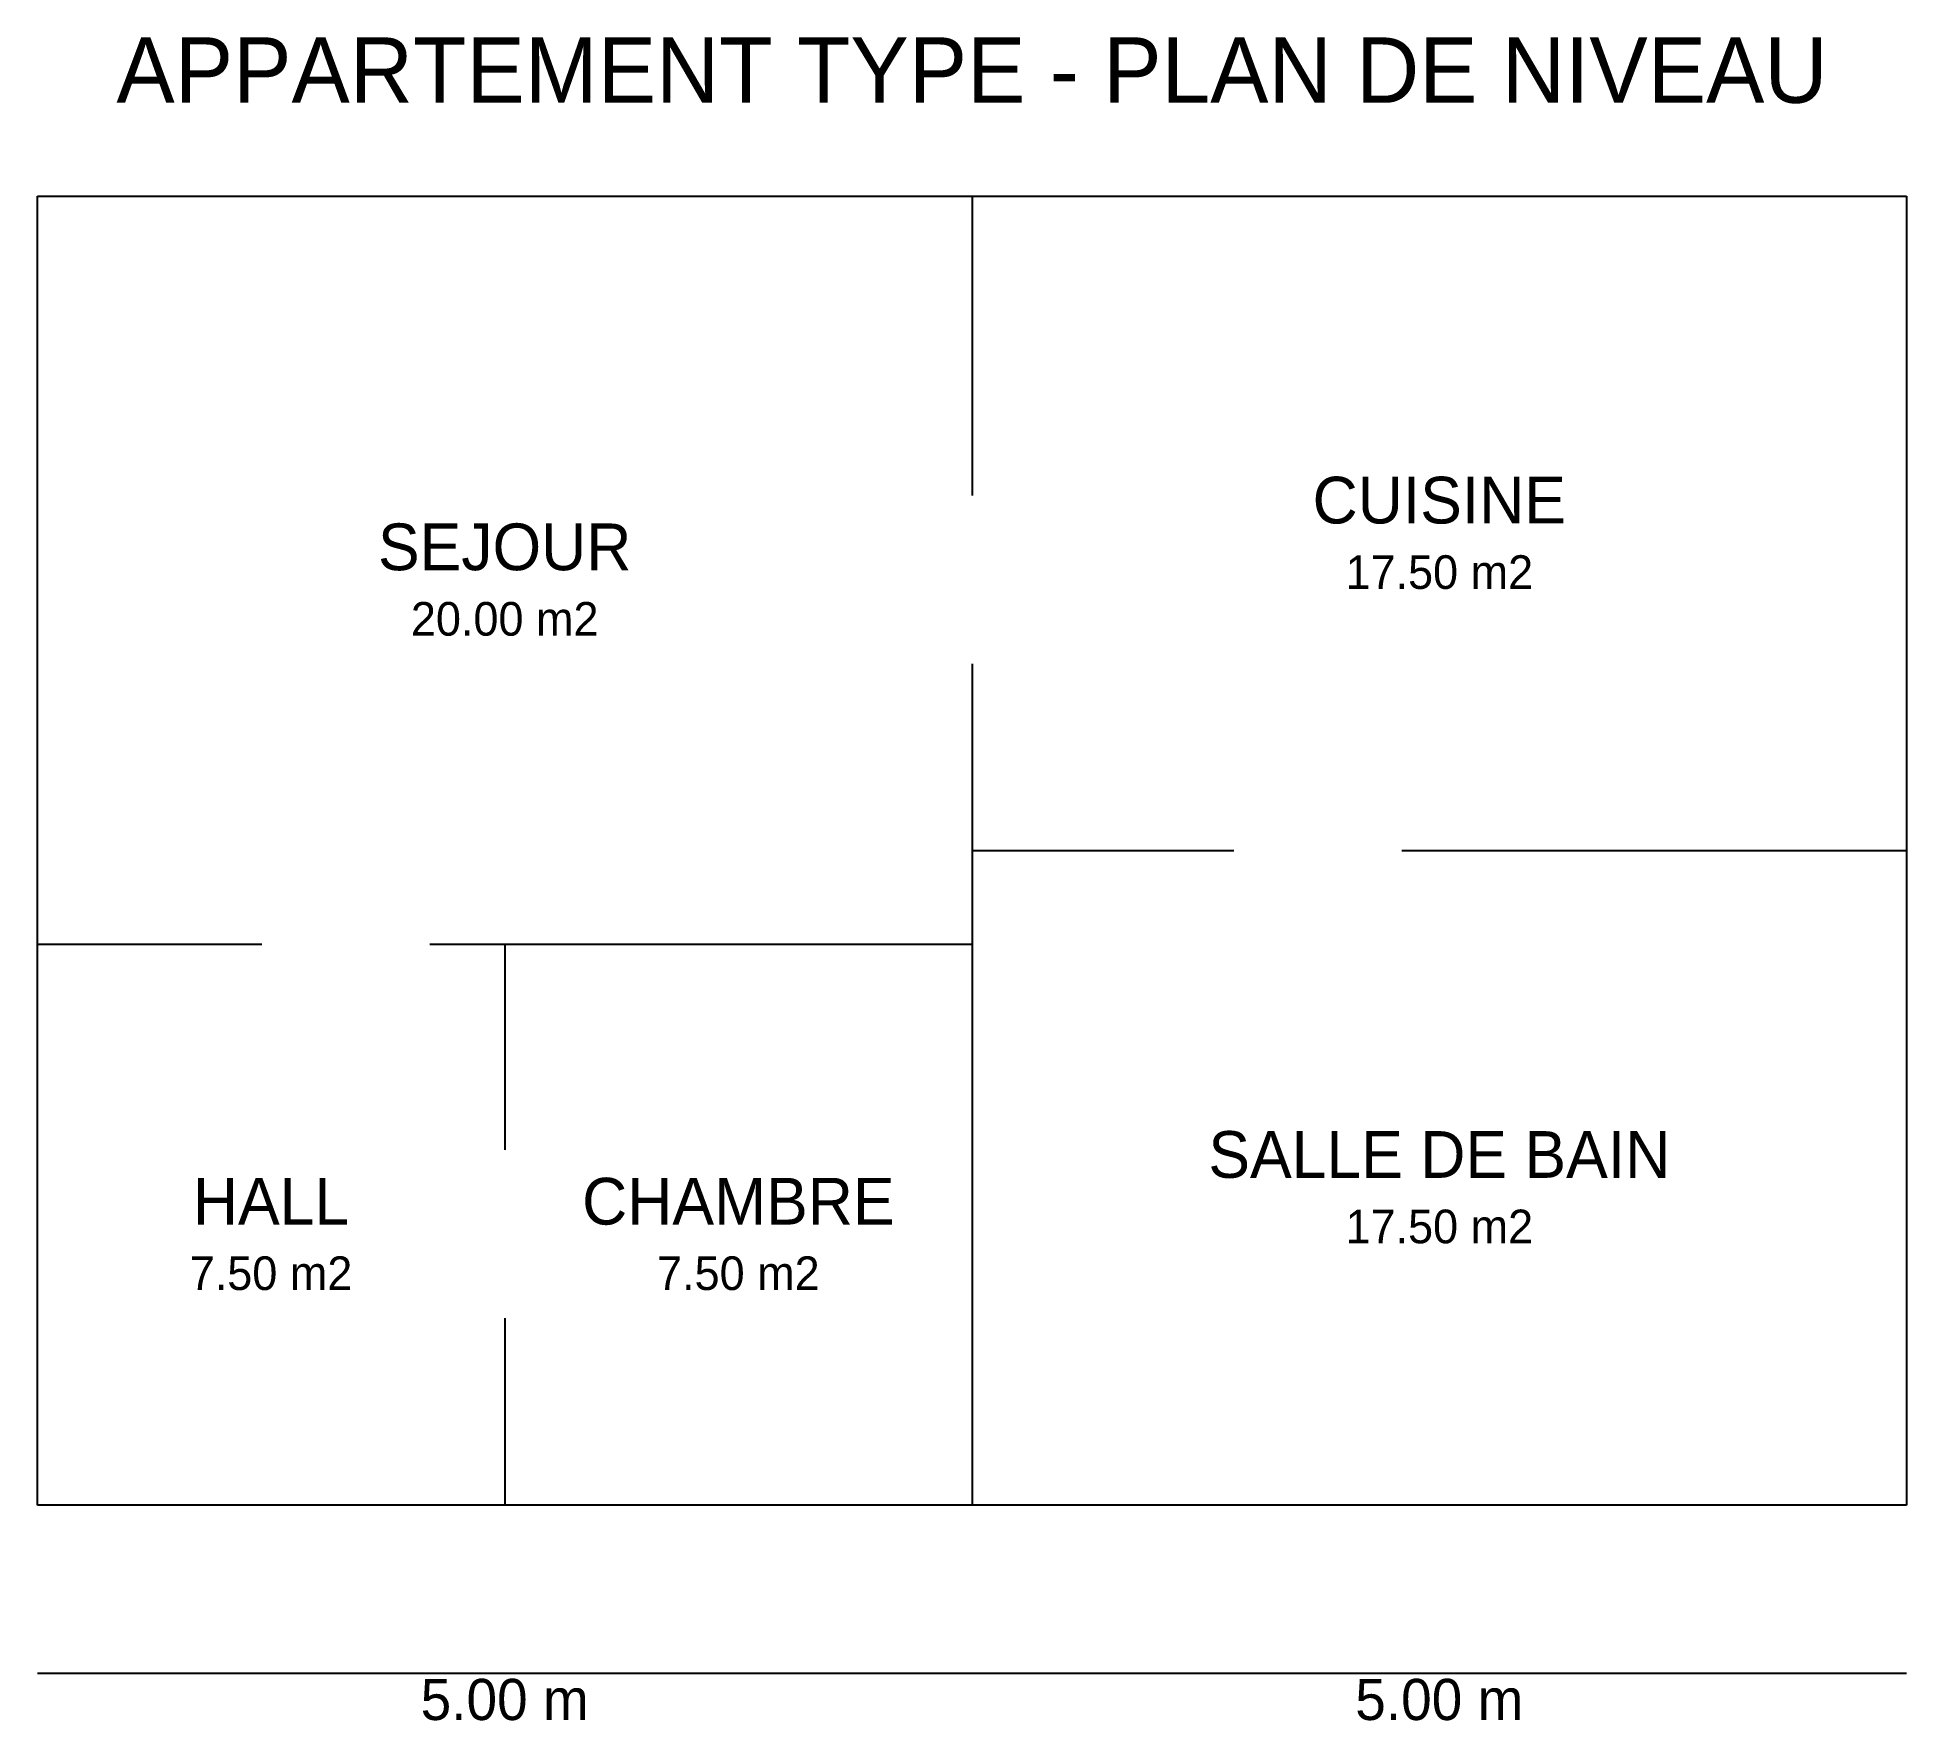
# Model space of a CAD drawing. Header units: millimetres. Extents: x 0 to 10000, y -1153 to 7850.
import ezdxf
from ezdxf.enums import TextEntityAlignment as Align

# ---------------------------------------------------------------- set-up
doc = ezdxf.new("R2010")
doc.units = ezdxf.units.MM

msp = doc.modelspace()

# ---------------------------------------------------------------- linework, layer by layer
at = {"layer": 'CLOISONS'}
for p, q in [((5000, 7000), (5000, 5400)), ((5000, 4500), (5000, 0)), ((5000, 3500), (6400, 3500)), ((7300, 3500), (10000, 3500)), ((0, 3000), (1200, 3000)), ((2100, 3000), (5000, 3000)), ((2500, 3000), (2500, 1900)), ((2500, 1000), (2500, 0))]:
    msp.add_line(p, q, dxfattribs=at)
at = {"layer": 'COTES'}
msp.add_line((0, -900), (10000, -900), dxfattribs=at)
at = {"layer": 'MURS'}
for p, q in [((0, 7000), (10000, 7000)), ((0, 0), (0, 7000)), ((10000, 7000), (10000, 0)), ((10000, 0), (0, 0))]:
    msp.add_line(p, q, dxfattribs=at)

# ---------------------------------------------------------------- texts
at = {"layer": 'TEXTES'}
for s, height, p in [('APPARTEMENT TYPE - PLAN DE NIVEAU', 350, (5000, 7500)), ('CUISINE', 250, (7500, 5250)), ('SEJOUR', 250, (2500, 5000)), ('17.50 m2', 180, (7500, 4900)), ('20.00 m2', 180, (2500, 4650)), ('SALLE DE BAIN', 250, (7500, 1750)), ('HALL', 250, (1250, 1500)), ('CHAMBRE', 250, (3750, 1500)), ('17.50 m2', 180, (7500, 1400)), ('7.50 m2', 180, (1250, 1150)), ('7.50 m2', 180, (3750, 1150)), ('5.00 m', 220, (2500, -1150)), ('5.00 m', 220, (7500, -1150))]:
    msp.add_text(s, height=height, dxfattribs=at).set_placement(p, align=Align.CENTER)

doc.saveas('drawing.dxf')
